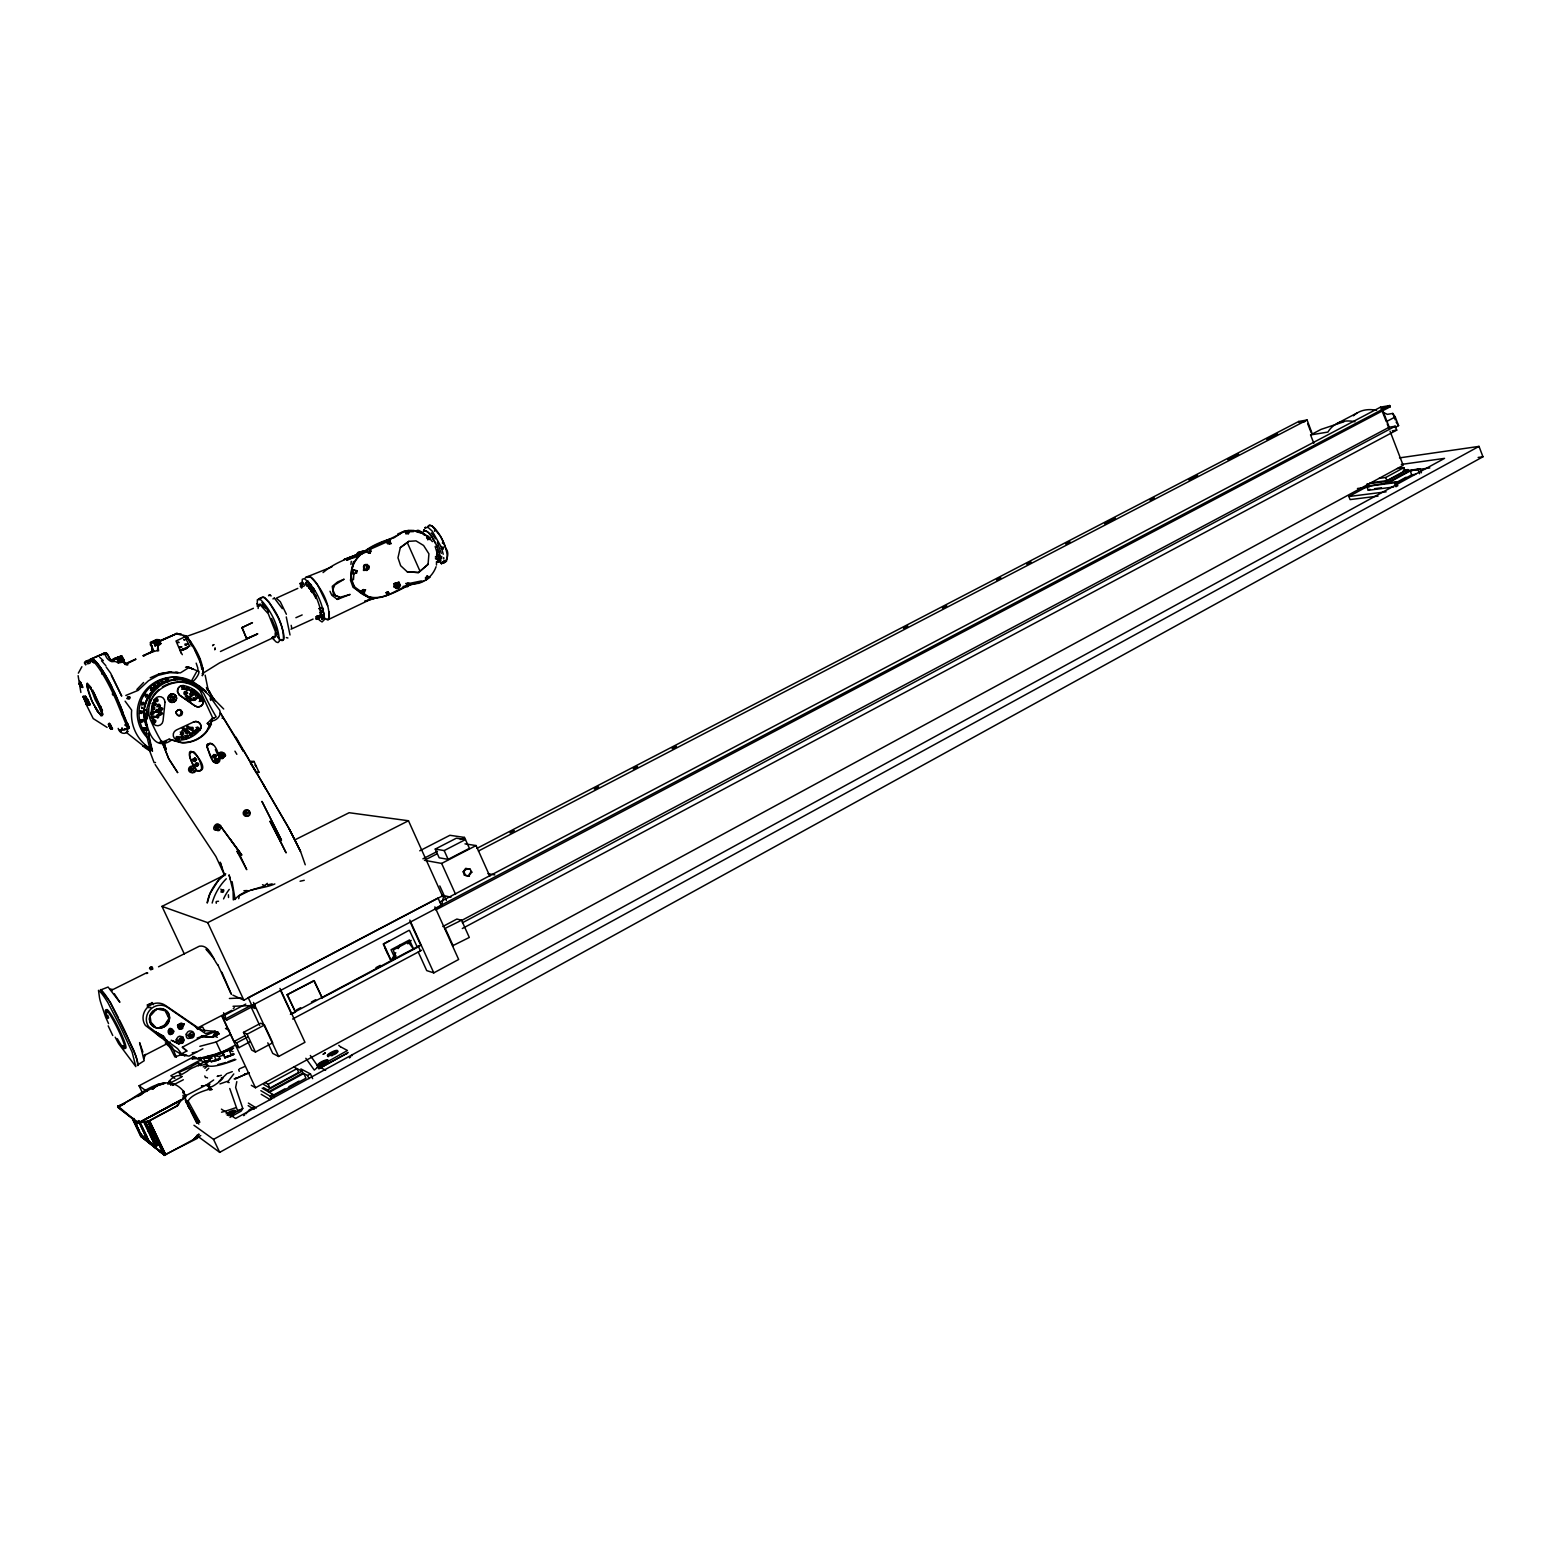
<?xml version="1.0" encoding="UTF-8"?>
<svg xmlns="http://www.w3.org/2000/svg" width="1561" height="1561" viewBox="0 0 1561 1561"><rect width="100%" height="100%" fill="white"/><g stroke="black" fill="none" stroke-linecap="round" stroke-linejoin="round"><path stroke-width="1.5" d="M352.981 573.726L355.849 573.063L355.849 570.994L353.371 569.843L352.981 573.726L356.669 573.063L357.059 570.76L353.371 569.843M161.212 741.163L163.32 741.67L169.017 739.231L181.213 742.724A30.244 29.913 -20 0 0 205.896 732.733L209.896 727.153L212.511 718.782L216.179 716.87A65.835 10.088 66.4 0 1 204.081 694.079C186.988 668.03 141.231 688.264 149.817 718.392A66.069 16.43 70.3 0 0 161.212 741.182L161.895 743.192M307.029 585.98L305.858 582.565L307.927 581.199L309.254 582.897L309.702 584.829L307.029 585.98L305.858 582.565M275.185 635.405L275.204 632.907M112.47 728.967L110.733 727.524M169.427 1017.148C170.129 1024.64 161.232 1030.884 154.5 1027.275A10.264 9.6 -44.6 0 1 150.441 1015.001A10.264 9.6 -44.6 0 1 162.461 1008.738A10.264 9.6 -44.6 0 1 169.31 1019.548C167.925 1031.548 147.788 1030.533 149.641 1017.772M409.548 584.79C406.836 578.507 404.104 591.639 409.548 584.79L409.587 583.385L405.704 583.482M84.333 662.82L85.796 664.752M405.938 533.686L406.016 531.013L408.923 530.584L408.533 533.608L405.938 533.686L406.016 531.013L407.987 533.53L408.923 530.584M93.426 662.664C92.431 659.581 92.879 664.284 94.831 661.981M443.226 554.233L441.587 548.262C445.002 544.984 442.192 551.521 441.978 547.091M148.412 1140.974L147.807 1139.686L147.983 1141.15M89.016 704.733L84.079 696.421L88.723 704.87L87.143 700.752M90.265 704.694L85.309 696.362L89.992 704.85L88.411 700.713M87.318 683.289L91.123 687.62M128.646 727.933L115.065 693.904L100.841 668.284M186.52 1103.003L185.213 1099.822M353.469 579.736L353.898 573.628M427.363 535.735L430.485 539.033L429.099 539.54L427.363 535.735L427.714 539.872M424.085 529.647L424.007 530.877L423.968 529.881M428.065 564.341L428.924 553.843L423.597 545.491L416.006 540.867L408.845 541.335L400.299 547.638L397.977 557.784L400.65 565.706L407.226 571.794L418.504 572.555L428.065 564.341L418.504 572.555L407.226 571.794M441.626 558.721L441.704 556.379M366.62 566.604L366.308 570.233L368.903 568.965L369.137 566.389L367.128 564.497L364.103 564.965L363.479 570.428L366.308 570.233L369.137 566.389M176.12 633.395L181.739 634.546L176.491 633.786L158.461 641.844A26.674 3.688 64.7 0 1 160.939 643.698L157.876 646.176L157.368 650.605L153.876 651.464M165.037 702.118L163.046 720.831A5.444 5.346 -28.8 0 1 153.485 723.894L150.968 714.431L151.924 706.45M146.89 1139.354L140.334 1133.715M147.261 1139.335L146.968 1138.145M100.431 989.518L110.343 1002.377L133.817 1050.455A42.245 4.878 63.8 0 1 137.505 1065.051L137.427 1065.07M350.913 564.477L351.264 561.355M154.812 1145.989L147.651 1140.232M155.398 1146.164L155.124 1145.169M88.333 662.43C86.714 662.04 91.748 660.147 91.397 660.752M149.602 1019.606C148.119 1006.104 171.222 1004.757 169.388 1019.001M155.495 762.509L154.129 762.685L149.622 750.802L149.915 748.109A90.323 89.114 -54.2 0 1 146.422 732.187L147.027 726.08A31.279 30.849 -31.8 0 1 144.295 713.397M444.261 561.18C443.09 565.433 451.48 555.053 445.822 548.34A19.649 5.912 64.9 0 0 440.358 535.989L432.007 525.959L429.529 525.355L428.007 526.896M436.924 549.726L436.495 558.428L438.368 559.892L437.997 555.775L435.324 557.004M184.042 681.572L183.554 679.991M174.559 679.737L175.73 678.333L177.369 679.601M141.349 1135.218L140.744 1133.969M438.7 561.57L439.753 557.453M238.716 898.648L239.379 895.741L248.999 890.863M321.02 613.024L323.381 611.814L324.142 614.644L321.722 615.893L320.103 612.4L322.561 611.19M185.818 681.474L185.31 679.874L183.476 680.089M209.915 1089.89L209.291 1086.105C210.384 1089.285 207.515 1090.3 211.828 1089.5L208.979 1087.217L210.286 1087.978M142.558 728.324L142.89 729.807M169.368 1030.436L170.929 1030.923L169.642 1031.919L171.027 1030.319L172.178 1031.158C167.534 1033.987 173.837 1028.816 170.364 1032.738L169.251 1031.684M168.686 1018.884L164.042 1026.104M445.451 562.019L441.217 563.384L442.973 563.267M234.852 899.624C243.594 888.15 262.58 889.419 274.853 883.936M353.43 561.55L350.503 580.204L353.04 587.307L369.84 598.507M233.038 1006.279L251.906 1005.557L441.47 905.673L443.636 896.209M172.842 679.679L174.539 678.45L175.612 679.737M143.495 695.562L145.485 694.411L145.466 696.928M427.324 576.009L425.665 580.36L429.704 577.375L427.324 576.009L425.665 580.36L425.529 577.355M183.476 1041.05L183.047 1036.953L179.808 1036.172A3.863 2.946 -37.3 0 0 177.622 1037.343L176.061 1040.27L177.232 1043.314M186.247 1034.123C185.135 1045.304 200.881 1031.47 189.759 1030.943A3.844 2.946 -37.6 0 0 187.574 1032.114L186.247 1034.123L190.13 1037.889L192.218 1037.948A3.024 2.829 -47 0 0 194.091 1035.782L194.11 1034.709A2.829 2.654 -47.2 0 0 190.969 1032.68A2.829 2.654 -47.2 0 0 188.725 1035.997M436.475 565.062L436.514 561.531M207.145 902.882C209.174 891.507 216.198 881.555 224.686 873.965M320.786 613.317L319.205 616.439L316.863 615.756L319.712 616.907L321.488 615.385M385.801 541.511L389.469 543.657L389.509 539.813L390.952 543.618L387.694 543.833L385.801 541.511L389.879 542.077L385.801 541.511L390.952 543.618M207.398 902.668L209.896 893.712L218.677 879.916L225.74 873.848M184.9 688.889L186.13 687.562M150.578 712.694L152.958 711.582L152.334 714.294M398.972 582.233L393.684 583.814L398.972 582.233L400.455 585.609L398.855 587.853L396.182 588.087L394.543 585.687L395.596 582.858M225.096 1056.992L225.369 1057.558A44.079 9.034 -26.3 0 0 233.467 1054.495L231.535 1055.334A47.084 9.639 -26.3 0 1 224.843 1057.87L225.096 1056.992A44.079 9.015 -26.3 0 0 227.73 1056.056M152.178 649.298L151.651 651.288M100.958 707.016L100.899 706.45M86.655 661.025L87.67 663.874M190.188 1033.909L189.564 1034.904M236.804 1081.636L235.633 1087.49L242.775 1108.466L241.194 1111.081L230.013 1117.305M441.9 562.76L446.387 560.692L443.968 562.233M398.66 587.346L399.538 584.731L398.27 583.112L394.777 583.775L394.777 585.336L395.089 587.19L398.66 587.346L395.089 587.19M443.617 561.258L441.334 563.658L443.5 562.76M96.958 656.518L102.128 654.41L105.602 654.8C105.309 658.04 112.529 664.401 114.304 660.518L113.251 658.957L121.641 655.874L113.251 658.957M212.511 718.782L206.657 731.094A30.127 29.815 -19.3 0 1 182.481 742.587L169.017 739.231M215.262 759.485C216.881 762.646 215.906 758.158 216.257 759.27M213.291 756.187C216.901 754.217 212.218 758.783 214.325 755.387M183.866 1091.256L182.676 1092.544L185.876 1095.139L176.393 1106.047M193.603 759.153L194.559 760.5L194.442 758.958M442.056 547.618L441.139 548.165M341.254 1047.177L347.459 1050.514L317.156 1067.568L319.361 1065.909L317.859 1065.968M168.003 1084.407C169.037 1078.983 177.252 1073.383 182.032 1076.427M85.094 661.708L103.475 653.708M425.509 527.247L424.67 527.813L428.065 527.423L432.221 531.13L440.631 545.921M151.749 706.45L154.968 698.996A5.424 5.346 -25.1 0 1 164.861 702.138M203.535 672.693L202.325 675.601L203.535 672.693L202.618 667.679L194.579 649.493L187.203 637.181L183.378 635.151M202.618 667.679L201.896 669.396L199.632 658.801L194.579 649.493M196.471 763.778L196.803 765.358M201.408 1035.919L212.784 1037.284L215.242 1031.509L218.989 1033.655L212.784 1037.284L201.818 1036.933L182.266 1047.255L186.832 1051.002L181.544 1053.812L177.642 1048.68L155.144 1031.938L159.534 1033.889M227.184 1115.354L233.096 1112.349L232.277 1113.559M436.065 566.741C433.217 574.741 426.563 581.219 418.289 583.385C400.728 583.638 386.933 602.136 368.884 596.985L354.757 587.151L351.674 581.199C346.152 548.145 383.655 545.57 403.597 531.481C413.099 528.359 422.836 532.281 430.29 538.174L426.602 537.96L428.26 537.004L432.417 541.647M78.343 673.162L81.894 666.723M468.437 876.228L471.793 872.17L470.115 869.145L465.607 868.501L463.188 871.76L464.378 875.116L468.437 876.228L469.92 873.087M91.397 658.762L104.88 652.908A2.576 2.517 -6.2 0 1 107.553 654.215L109.719 658.274A4.722 4.644 -6.6 0 0 112.529 660.557L119.631 656.732M258.853 606.195L257.194 603.541L258.853 606.195L259.926 603.97L265.897 608.263L264.96 605.688L265.897 608.263M389.723 594.058L387.674 591.853L385.821 592.907L388.201 591.697L386.133 595.502L389.723 594.058L387.674 591.853M444.007 561.277L443.89 561.16A19.864 5.971 64.9 0 0 442.875 541.121A19.864 5.971 64.9 0 0 427.792 526.759M184.452 1096.915L182.871 1095.432M192.725 759.387L194.832 758.002L196.179 759.7L194.501 761.456L192.764 760.266M181.642 1027.392L180.9 1025.109L180.217 1027.411C179.125 1029.343 179.769 1020.094 180.217 1027.411M114.168 661.591L113.992 658.937M368.396 566.916L366.991 566.819L366.874 569.902L363.967 568.653L365.235 564.555L368.396 566.916L366.874 569.902L364.064 569.667L363.459 566.623L365.235 564.555L366.757 565.394M370.328 552.906L370.523 549.14L366.054 550.799L368.572 553.238L370.328 552.906L366.054 550.799M180.959 1027.275L181.232 1025.44L180.061 1026.826M145.153 1139.101L140.783 1136.447L141.446 1135.588M152.802 1138.789L154.285 1143.023L146.363 1124.31L150.656 1130.574M177.213 642.391L179.125 642.527L178.091 642.156M180.705 1039.977C180.705 1043.782 184.432 1038.416 179.652 1038.475M155.339 1146.34L156.022 1147.706L152.705 1139.608M191.73 680.537L197.135 670.781C202.618 669.708 194.637 681.845 191.418 682.079M186.774 1103.529L188.159 1101.071L199.73 1122.066M168.334 681.552C169.876 676.83 162.812 681.455 167.768 681.923M194.227 758.919L194.305 760.461M214.111 755.368L214.189 756.89M214.501 759.466L216.511 758.314L217.838 760.012L216.179 761.748L214.54 760.773M103.358 653.279L104.587 652.947A2.576 2.517 -6.2 0 1 107.26 654.254L109.407 658.313A4.722 4.624 -6.6 0 0 112.216 660.576L118.421 657.22M87.709 660.615L87.553 660.596A23.025 3.766 64.4 0 0 87.279 660.83C87.065 666.04 92.84 662.644 90.089 659.503A39.123 6.439 64.3 0 1 118.597 706.177L126.09 724.421A6.381 1.054 64.2 0 1 127.202 729.163C128.295 735.172 119.553 734.548 118.207 728.402M389.665 940.561L383.226 943.976L390.913 960.835L395.753 952.698M398.153 948.639L400.572 944.561M153.758 685.747C155.768 683.445 156.783 687.913 153.837 687.562M193.974 759.114L194.559 760.5M215.652 759.426L216.316 760.597L216.003 759.212M195.652 764.597L196.686 763.817M253.428 608.302L204.589 630.02L186.93 636.322L184.725 635.834L187.066 636.79C194.91 647.21 202.813 659.679 203.008 673.064L202.189 673.708L219.516 662.937L275.536 636.615L276.668 634.722L268.277 613.746L260.843 605.551M125.719 663.581L135.748 659.23L125.661 664.264M394.543 585.687L393.879 586.721L396.474 588.536L399.187 586.663M267.36 883.331L264.589 885.594L262.521 884.716M179.105 1072.231L179.008 1072.387A71.279 14.615 -26.3 0 0 182.052 1074.339L187.457 1071.08A6.127 1.249 -26.6 0 1 194.754 1066.963L200.608 1063.939A49.64 10.166 -26.2 0 1 198.481 1062.612L192.549 1065.831A6.088 1.249 -26.6 0 1 188.12 1068.387L179.105 1072.231L180.354 1074.983M151.163 1015.06L155.027 1010.689M397.099 587.404L398.445 585.453M164.412 1082.885L158.324 1084.797L117.602 1106.886L138.09 1122.944L148.451 1121.461L177.193 1105.949C179.222 1105.051 178.891 1102.027 180.354 1100.603C191.691 1094.866 182.344 1095.861 183.944 1091.763C164.939 1068.212 138.246 1097.988 117.855 1106.32L124.665 1103.471M367.128 564.497L368.045 567.677M150.519 750.743L149.836 750.782A42.635 42.01 -30.7 0 1 142.851 746.002L144.997 745.397L150.071 749.085M142.851 746.002L144.997 745.397M354.035 557.726L357.801 552.614L363.537 551.053L357.801 552.614M82.733 687.601L79.689 681.24L80.996 682.703M357.313 557.082L361.176 551.892M128.236 731.387L126.363 732.441L143.085 745.67M141.505 1126.086L147.534 1138.164M148.646 1141.637L147.671 1140.603M318.854 616.771L315.849 619.034L319.049 618.683L318.854 616.771L315.693 616.751L316.805 619.366L319.049 618.683M325.664 618.897L328.005 619.737L329.293 618.097L329.254 611.736M206.754 745.124L207.769 743.895M245.936 1113.832L249.389 1109.734L254.326 1107.412M255.419 765.183L256.043 766.646L255.126 764.988M323.068 572.575C335.166 561.999 351.791 556.984 366.64 550.935M192.335 731.192C195.476 727.914 195.827 735.602 192.374 732.714M441.041 562.565L442.758 562.682L440.67 562.701M188.159 698.879C191.769 695.543 191.183 703.894 188.061 700.069M195.691 695.777C199.242 692.479 198.735 700.713 195.613 696.986M158.441 712.714C162.09 709.338 161.505 717.728 158.324 713.904M196.666 732.031L199.203 729.182M145.836 1123.51C144.568 1120.72 158.129 1142.418 155.573 1146.613M141.017 1135.471L140.919 1134.184M426.094 527.442L425.002 527.852M152.08 1012.913L153.31 1011.567M139.534 720.089L141.856 719.855L141.349 722.002M241.916 627.678L252.414 622.644L241.916 627.678L246.658 638.703L257.545 633.922L246.658 638.703L242.111 627.483M364.669 590.643L362.581 589.746L364.025 593.297L362.484 591.56L365.489 589.746L361.04 591.229L364.025 593.297L365.489 589.746M441.022 560.282L440.026 561.004M463.188 871.76L467.129 868.599M155.671 1142.554L150.344 1131.159M144.685 655.64L143.183 655.757L152.9 651.132L150.461 642.351L156.939 639.444L160.002 640.673L177.31 633.317M143.573 682.528L136.861 689.494M210.15 726.197L207.281 723.426L212.667 717.845L213.935 718.119M181.017 1028.036L184.237 1024.679M178.695 1027.138L181.466 1024.289M184.803 735.465L187.496 736.051L185.154 737.553M192.725 692.518C196.354 689.006 197.935 697.026 193.798 693.962C194.676 688.83 196.491 697.513 192.588 694.001M152.315 720.616C155.651 717.748 155.593 725.182 152.295 722.333M390.913 960.835L395.987 955.742M407.792 943.839L411.167 940.444M141.641 1135.706L147.066 1139.92L146.578 1138.359M233.623 1048.133A51.63 10.439 -26.2 0 1 199.847 1058.495L192.198 1058.865L193.662 1057.421M156.783 1146.145L157.115 1145.813M192.198 1058.865L193.564 1058.163L192.764 1056.465M443.324 562.428L446.348 560.789M219.184 1081.149L226.852 1073.695M160.549 681.396L162.285 681.318L161.895 682.996M152.549 1139.276L146.188 1122.925M305.488 583.521L307.927 581.199M204.901 1057.519A47.103 9.542 -26.2 0 0 208.94 1056.914L211.223 1061.753L213.389 1060.485M244.706 1073.988L245.857 1073.695M399.538 584.731L396.943 587.17L394.777 585.336L396.162 583.404L399.538 584.731L396.553 585.863L396.943 587.17L396.162 583.404L396.553 585.863M368.572 553.238L371.264 551.092M153.154 1140.408L153.076 1139.374M198.793 1134.067L193.037 1139.979L198.988 1134.437M200.764 1135.588L164.198 1155.452L147.69 1121.344L164.354 1155.023L197.584 1138.242M442.075 562.877L441.334 563.658L443.09 562.233M206.032 691.269L199.164 686.157L208.998 695.113A65.757 8.625 57.8 0 0 219.555 709.962C222.111 714.509 217.194 720.304 212.511 720.87M400.299 547.638L408.845 541.335M158.89 640.264L152.471 642.742L158.89 640.264L160.627 643.327L159.339 643.971M213.428 1035.645L217.623 1031.899L218.95 1034.026L213.428 1035.645L217.35 1037.324M154.871 1087.295L158.324 1084.797L152.334 1089.227L158.149 1084.407L154.812 1086.983M187.496 647.971L183.203 649.942M233.467 1054.495L234.13 1053.929A42.888 8.8 -26.3 0 1 225.467 1057.207M155.729 1146.145L156.022 1147.706L154.637 1143.062L155.963 1146.418M152.334 1089.227L158.149 1084.407M182.696 1042.241L178.949 1043.919L171.203 1040.211M183.788 1096.837L183.671 1098.085L183.183 1097.129M324.629 618.019L321.937 619.093L324.044 615.678M203.691 1061.89L198.286 1066.007M88.489 663.484L87.67 660.849M117.719 1105.929L137.622 1122.515L139.553 1122.047M122.285 656.83L115.807 659.327L122.285 656.83L124.041 659.893L122.734 660.557M183.339 1079.763L172.373 1085.402M181.817 1076.875L171.749 1082.241L169.271 1081.207L170.695 1084.7L169.817 1080.524L170.832 1085.051M177.447 1105.617L148.49 1121.032L137.505 1122.671M216.374 901.497L218.501 901.243M109.27 723.211L109.855 725.865M165.661 1024.582L159.905 1027.372M92.762 690.099L102.967 714.275L100.977 715.64C94.206 706.723 88.743 695.991 86.694 684.967L87.611 684.264M348.24 1052.485L346.074 1054.124M307.029 584.555L309.254 582.897M180.217 1040.231L181.408 1039.353L182.696 1040.465L182.13 1041.616L180.51 1040.933M148.315 1121.637L149.758 1121.188L165.251 1154.34L148.958 1121.325L164.198 1154.847L165.544 1154.36L149.115 1121.305L164.686 1154.477L163.456 1154.281M393.411 538.135L403.343 531.716M144.451 730.041L144.958 727.894L142.851 727.836M189.681 646.078L187.379 647.21A4.02 4 -4.4 0 1 182.891 649.259L180.1 650.449L176.003 641.025L184.9 636.868L189.661 646.078L180.1 650.449M205.818 1085.422L213.662 1079.978M153.661 1138.008L150.773 1131.237L154.032 1137.735M148.958 1131.803L148.217 1129.735L148.529 1131.959M127.28 697.045L129.543 697.865L127.241 698.743M361.04 591.229L363.557 589.512M156.471 682.898L158.871 683.777L156.998 685.142M309.702 588.809L309.215 586.702L311.459 585.199L310.385 584.029L307.771 585.024L309.702 588.809L312.259 587.677M272.96 598.917L274.229 598.078M151.846 645.844C145.836 644.556 159.085 636.888 160.139 640.712M119.182 1105.988L117.953 1107.139M444.358 562.428L442.739 563.345M308.61 587.716L310.854 586.253M153.095 1011.274L156.198 1009.304M140.744 1125.461L146.402 1137.774M216.433 1060.524L220.16 1058.885L219.067 1056.524L214.15 1055.665L216.433 1060.524A47.084 9.639 -26.3 0 1 211.223 1061.753M184.315 1093.598L183.183 1091.959M164.725 679.679L166.968 680.479L164.9 681.942M173.369 1085.032L172.12 1084.173M81.309 687.445L79.026 683.289M153.758 685.162L156.139 685.728L153.856 687.152M317 1067.802L314.307 1070.085L305.839 1058.299M445.568 562.116L442.387 563.189M185.018 643.991L186.598 644.556L184.92 645.044M304.395 585.824L301.819 586.936L300.668 585.57L302.932 584.224M154.09 1137.598L154.246 1139.023L150.773 1131.237L154.637 1138.71L153.973 1137.54M148.822 1141.13L152.412 1143.823M114.519 661.318L115.612 661.63A26.888 6.068 64.2 0 1 118.129 663.035L122.753 662.079L126.656 664.479L125.368 664.44M231.633 1113.988L228.628 1115.393M212.784 1037.284L218.989 1033.655L215.242 1031.509L201.389 1030.026L165.388 1005.421A14.322 13.425 -44.4 0 0 145.407 1025.421L161.017 1037.48L164.822 1037.402M126.129 726.255L127.553 725.416M319.068 608.536L322.522 607.795L323.4 609.707L321.059 611.385L319.068 608.536L322.522 607.795M359.81 554.916L363.654 552.75M164.822 1154.496L148.958 1121.325M196.549 1135.374L219.691 1152.35L1482.95 456.788L1479.008 446.387L1399.495 457.88M271.419 1097.051L305.976 1078.202L303.771 1073.48L269.194 1092.31L272.824 1094.437L274.307 1097.617M1395.885 483.481L1411.729 474.837L1415.69 474.29M193.954 1125.266L213.545 1139.374L1479.008 446.387M1403.241 470.251L1407.963 469.607L1408.549 471.168L1386.753 483.032L1366.753 486.408L1368.256 490.271L1370.07 489.295M263.692 1084.485L269.936 1088.095L298.697 1072.446L296.941 1068.68L268.16 1084.31L265.097 1082.553M1369.992 482.876L1386.87 480.632L1405.037 470.759L1403.827 467.637L1397.154 468.573M263.516 1087.607L267.536 1089.968L302.093 1071.178L302.971 1073.051L268.433 1091.861L262.17 1088.193M1366.948 484.008L1386.148 481.471L1407.963 469.607M1421.447 472.768L1419.944 468.866L1410.246 470.934L1388.431 482.817L1396.275 481.783L1397.778 485.705L1395.944 486.72L1394.441 482.778L1366.753 486.408M228.843 1115.686L242.775 1108.466M260.843 1090.671L269.897 1096.017L272.824 1094.437M303.771 1073.48L307.556 1075.49L310.444 1073.909L312.649 1078.651M1394.441 482.778L1396.275 481.783M274.716 1094.398L284.863 1088.856M288.922 1086.632L299.068 1081.09M1396.178 482.622L1406.09 477.217M409.509 930.473L417.411 947.351L396.221 958.571L393.274 950.005L408.28 942.024L413.724 949.342L409.489 939.956L391.05 949.732L395.323 959.098L322.151 997.85L313.839 980.62L287.087 994.767L295.439 1012.055L291.536 1014.143L280.512 990.396M155.827 1140.798L158.402 1145.267L156.217 1140.584M152.158 1143.374L155.007 1146.379L154.734 1145.384M251.321 1085.324L255.477 1087.763L1403.163 465.315L1390.051 431.207M1378.031 496.105L1350.089 499.598L1348.88 496.515L1367.377 486.466M1379.007 478.407L1385.661 477.51L1403.827 467.637M163.437 682.977C166.403 680.479 159.807 680.635 162.89 682.977M180.549 1099.998L138.109 1123.022L118.07 1107.471L125.036 1103.315M180.705 1100.329L138.714 1122.886L180.705 1100.329L138.714 1122.886L139.788 1122.398M186.891 1101.734L188.159 1101.071M267.79 1042.826L272.726 1053.402L278.639 1056.485L304.961 1042.299L279.985 988.425M418.25 951.995L426.719 970.61L433.802 972.874L458.661 959.469L434.875 906.882M255.438 1052.055L272.726 1042.787L264.453 1025.011L260.726 1023.216L243.477 1032.367L251.75 1050.104L255.438 1052.055L247.106 1034.221L243.477 1032.367M452.495 945.849L469.315 937.459L461.549 920.21L456.866 919.058L442.836 926.512M150.734 966.747L149.524 968.425L150.89 969.576L152.334 968.152L151.632 966.883M193.798 1056.407L197.798 1058.807L221.174 1052.66L235.477 1045.05L222.072 1016.562L245.799 1004.074M235.477 1045.05L238.892 1047.685L249.643 1041.948M292.609 1019.04L421.49 950.298M462.31 928.522L1396.724 430.134L1395.222 426.231L1389.231 427.207L462.056 920.249M199.847 1046.338L216.179 1041.987L230.482 1034.397M142.695 1093.363L139.085 1085.773L192.92 1057.207M247.106 1034.221L264.453 1025.011M444.67 928.58L461.549 920.21M254.775 1005.323L226.755 1020.094L223.164 1018.279L234.033 1041.499L244.784 1035.782M200.94 1059.743L170.832 1075.763L174.871 1078.417M296.395 1010.006L300.688 1007.723M311.439 1001.986L315.751 999.703M375.947 967.664L380.26 965.381M234.033 1041.499L236.667 1042.904L247.418 1037.187M290.405 1014.299L419.363 945.654M462.368 922.785L1395.222 426.231M417.158 947.273L420.807 945.322L410.231 922.044M137.739 1096.544L141.914 1094.32M1395.046 427.519L1398.578 425.626L1395.241 416.943L1392.783 413.431L1387.319 414.367A56.489 35.591 59.8 0 0 1383.026 412.397M287.087 994.767L314.268 980.796L322.151 997.85M170.032 1047.353L174.91 1056.953L181.603 1054.553L170.715 1048.055L165.31 1042.943M202.891 1048.738L189.057 1056.095L181.271 1054.885M197.896 1028.289L202.774 1027.099L204.803 1031.411M222.072 1016.562L226.052 1018.572L251.906 1004.933M435.09 908.443L1389.758 405.528L1390.246 406.777L435.753 909.926M259.692 1025.421L250.931 1006.65L254.989 1004.503M1395.241 416.943L1386.324 421.646L1380.568 407.128L439.968 901.926M235.009 1078.885L236.238 1078.241M1337.172 423.421L1358.636 412.163A56.489 35.591 59.8 0 1 1376.568 410.387M232.882 995.137L243.867 1000.191L442.426 895.916L408.475 820.754L349.137 812.715L294.736 839.955M1313.816 443.265L1310.577 434.934L1320.938 429.431L1344.041 421.724M478.427 851.038L1307.084 419.987L1312.294 433.958M435.246 849.086L444.183 850.569L465.471 839.564L456.358 838.198L435.246 849.086L439.168 857.789L448.144 859.37L469.412 848.325L464.456 837.418L449.9 835.291L419.753 850.804M437.158 853.75L424.475 860.306L441.646 863.428L476.085 845.555L489.822 876.209M476.925 848.384L1298.732 421.45L1307.084 419.987M509.979 832.891L514.31 830.647M594.312 789.066L598.624 786.822M633.22 768.832L637.551 766.588M672.147 748.597L676.479 746.353M903.507 628.322L907.839 626.078M942.434 608.107L946.746 605.844M996.484 579.99L1000.816 577.746M1026.748 564.262L1031.08 562.019M1065.675 544.028L1070.007 541.784M1104.603 523.794L1115.413 518.174M1150.008 500.183L1154.32 497.939M1188.916 479.968L1197.58 475.461M1227.844 459.734L1238.653 454.114M1266.771 439.5L1277.581 433.88M127.065 698.469L129.426 697.377M422.914 858.843L437.451 851.35M460.3 839.545L464.456 837.418M170.266 1042.065L144.841 1055.177L145.622 1054.377L143.651 1058.885L143.71 1055.47M197.818 1027.86L231.711 1010.357M137.505 1065.051L144.217 1060.699L139.592 1042.611L142.91 1052.055M208.628 1061.519L209.759 1060.934L208.647 1058.573L203.184 1057.617L205.467 1062.456L208.628 1061.519A44.079 9.034 -26.3 0 1 205.037 1061.226L205.935 1060.621A42.888 8.8 -26.3 0 0 209.759 1060.934M122.792 713.592L121.699 714.528M157.7 1085.597L164.354 1083.51M222.911 875.877L161.993 906.375L207.711 922.649L408.475 820.754M147.163 1004.933C161.154 1000.425 142.871 1004.425 148.549 1007.645M186.696 1101.364L187.925 1100.72M158.539 966.805L199.301 946.22C209.467 944.268 212.959 959.469 218.033 965.342M113.621 694.996C111.553 692.83 115.69 697.494 114.597 693.299M337.332 599.404L340.493 597.824L333.391 594.526L332.259 586.312L337.625 581.941L344.122 579.19L334.815 584.887L332.766 589.726L335.381 595.541L340.2 597.239L350.132 594.429L337.332 599.404L331.81 595.248L329.995 591.268M146.832 972.679L113.153 989.44L109.719 989.108L112.041 990.806L111.28 990.064M154.715 1010.494L156.276 1009.713M328.005 619.737L368.513 600.38M313.078 619.073L290.99 629.2M258.95 772.188L256.648 773.3L250.462 763.153L254.033 761.436L258.95 772.188L256.004 771.993M248.862 1072.817L235.75 1078.631L248.258 1072.934M275.536 636.615L273.175 636.595M84.079 696.421L87.065 700.05M85.309 696.362L88.333 700.011M86.323 703.094L86.714 704.909L82.928 696.46L88.216 704.772L86.616 703.211M186.657 1055.08L182.696 1054.28M88.118 661.903L91.24 660.42M220.452 651.503L257.545 633.922M146.656 973.557L147.749 973.049M109.68 727.27C115.085 727.211 105.699 727.563 110.577 724.928M109.172 726.158L110.636 725.475L112.119 729.202L110.987 728.128M251.106 761.319L254.033 761.436M149.778 1007.801L150.812 1007.313M409.841 584.673C391.596 594.097 370.464 607.17 354.308 586.741C342.132 560.184 370.425 544.243 391.772 538.604M153.388 1140.681L156.92 1144.74M80.06 685.533L81.933 685.396L79.533 684.44L80.918 683.211M150.773 642.722L157.388 640.127M160.666 640.849L176.159 633.844L179.886 634.625M117.153 659.152L118.363 662.469L124.041 659.893M153.817 642.566L155.007 645.864L160.627 643.327M79.533 684.44C82.733 684.108 82.031 688.791 80.606 683.308M124.997 664.459L135.748 659.23M143.183 655.757L153.154 651.191L150.422 642.8L155.144 640.888M150.637 643.171L153.895 651.347L143.514 655.718M204.862 1068.309L208.14 1065.422L203.242 1066.885M321.878 615.054L324.376 613.922M119.846 730.372C121.29 732.733 118.226 729.846 121.29 729.553M196.569 1052.094L192.179 1052.836M156.881 645.083L155.007 645.864M297.8 588.38L276.317 598.175L280.297 601.746L286.385 614.254M244.667 1074.67L248.921 1072.778M120.236 661.688L118.363 662.469M370.523 549.14L386.933 541.882M381.762 542.994L390.601 539.111M87.514 704.889L84.353 696.284M89.289 704.87L85.601 696.226M295.888 617.707L302.171 614.936M150.227 677.786L159.124 673.903L171.534 672.01M234.17 1078.905L235.691 1078.261M146.246 730.626L148.002 729.865M239.321 1068.895L244.414 1066.69M307.029 577.57A23.747 5.971 64.7 0 1 307.868 576.516L331.908 566.877M300.122 583.424L302.795 582.273L303.966 583.931L301.546 584.965L300.122 583.424L300.668 585.57M361.762 553.901L367.381 551.482M171.242 740.324C153.973 751.934 147.124 730.021 145.563 717.182L146.734 718.86M397.762 533.96L402.621 531.93L413.606 531.599M218.657 829.691C208.276 833.145 217.077 817.788 220.394 826.842M201.818 1036.933L215.242 1031.509L218.442 1032.484M441.002 546.389A15.2 4.546 64.9 0 1 441.646 548.243L442.895 548.809L443.461 547.287M239.145 1110.066L237.487 1110.573M385.782 542.096L390.387 540.301M268.531 595.717L270.463 594.975M366.113 551.111L344.142 559.482L366.191 551.092M419.343 582.448L423.851 580.751M190.618 692.343L191.808 690.411L189.564 689.591M186.227 698.606L187.261 696.323L185.154 695.874M197.135 1038.085L203.925 1035.606M89.64 659.542L90.597 661.435M182.071 728.167L184.393 729.533L181.857 730.548M192.901 697.943L196.452 699.113L194.091 700.401L194.149 697.923L195.047 699.933L192.862 700.44M180.237 732.011L182.539 733.416L180.178 734.529M195.984 727.485C199.515 726.041 198.071 732.285 195.535 729.592M227.594 1073.363L232.296 1071.666M156.92 704.343L159.261 705.748L156.724 706.743M312.941 588.107L310.6 588.926L310.951 590.975L312.376 592.673L314.815 590.819L310.6 588.926L313.8 588.477L311.849 590.526L312.376 592.673L314.015 590.838L310.951 590.975M211.437 1032.016L215.516 1031.958M162.481 1026.923L159.124 1027.684M158.09 1085.266L164.646 1083.217M185.544 667.249L186.988 667.054M403.031 586.507L417.099 583.287M264.843 886.004L250.775 890.219M219.067 1056.524L224.355 1054.846L222.56 1052.992A47.103 9.542 -26.2 0 1 214.15 1055.665M150.422 690.352L151.788 688.694L150.363 687.562M117.895 1106.3L119.104 1105.949M442.407 549.004L443.402 548.731M442.173 562.819L437.821 561.219M200.51 1065.597L206.774 1063.861M221.33 1078.007C227.769 1075.022 213.681 1087.412 209.779 1087.178M261.565 597.726L263.731 597.161L269.233 602.351L277.936 617.219M208.14 1084.388L209.779 1083.958M208.081 1085.207L209.701 1084.778M221.389 1075.295L217.174 1076.407L218.306 1076.095M141.349 704.987L142.695 703.718L141.251 702.216M124.724 729.163L128.646 728.167L124.217 729.182M132.861 1118.847L141.075 1136.076L162.481 1153.54L141.505 1135.998M233.779 1073.948L228.316 1081.012L219.964 1083.9M210.813 1031.704L215.242 1031.509L205.35 1033.48L167.612 1007.411A13.678 12.8 -44.6 0 0 148.705 1026.728L167.144 1040.66L155.144 1031.938L163.807 1036.309M191.301 682.45A33.015 32.566 -32.2 0 0 157.544 685.942A32.937 32.488 -32.1 0 0 152.432 690.703A33.074 32.605 -32.2 0 0 144.314 709.631L145.817 724.694M445.431 561.336L446.583 561.18M409.587 583.385L421.255 580.965M137.719 1065.578L137.817 1065.558A42.888 4.956 63.8 0 0 135.983 1056.29L125.465 1032.289A37.718 4.351 63.8 0 0 119.514 1020.113M201.428 1085.949L202.852 1085.675M202.11 1086.163L203.535 1085.89M394.777 583.775L398.27 583.112M326.6 619.522L328.922 619.073C330.21 603.561 321.195 587.19 310.112 576.633L307.146 577.16M355.849 570.994L357.059 570.76M159.124 673.903L168.647 672.147L178.169 672.557L175.749 672.206M125.817 695.465L138.148 690.372L148.471 680.752L158.227 675.347L169.017 672.674L180.491 672.85L189.115 667.445L197.135 670.781M321.878 617.454L320.532 615.385L320.571 616.946L323.303 616.458M320.181 611.171L323.186 610.644L321.059 611.385L319.985 608.77M1380.568 407.128L1389.758 405.528M1301.074 422.309L1304.859 421.646M1381.934 408.221L1390.246 406.777M1310.577 434.934L1327.904 432.065A56.762 35.24 59.9 0 1 1354.987 421.763M1392.275 430.836L1396.724 430.134M210.93 1032.172L215.242 1031.509M216.159 828.15L217.623 826.901L216.316 826.003M1401.349 464.437L1444.549 458.368L235.574 1118.457L221.408 1109.13M1478.13 457.451L1482.95 456.788M1405.993 470.778L1419.944 468.866M1410.949 470.505L1429.837 467.929M220.764 756.383L221.916 755.524L220.803 754.158M191.203 768.285L192.569 769.027L191.379 770.432M1357.446 488.495L1369.173 486.973L1368.568 485.432M170.149 1084.329L172.686 1083.744M1374.617 488.691L1381.446 487.812M1368.256 490.271L1393.641 487.012M1348.88 496.515L1386.129 491.813M210.989 1058.338L208.647 1058.573M307.868 576.516L310.834 577.141A23.747 5.971 64.7 0 1 317.39 584.497L327.654 605.766M157.368 650.605L158.598 650.839L157.876 646.176M126.363 664.674L127.904 664.771L122.753 662.079M86.694 684.967L87.845 684.694M220.881 891.975L222.677 890.59L220.803 889.126M180.393 634.683L181.408 634.586M403.597 531.481L414.231 530.584M96.392 709.182L97.289 710.001M124.646 724.987L126.051 725.319M159.32 742.334L166.364 741.787M245.604 813.964L246.931 813.105L245.857 811.779M227.808 1082.358L229.194 1082.553M138.929 1121.188L149.115 1141.384M210.755 1088.817L207.925 1088.973L211.828 1089.5L210.755 1088.817C203.847 1090.671 192.218 1094.378 188.413 1100.446M243.906 890.746L247.165 890.55M124.821 663.113L121.641 655.874M229.389 998.474L241.174 997.967M100.977 715.64L102.441 715.582L101.992 709.865L94.05 693.123M88.216 704.772L83.416 696.44M152.49 651.366L153.895 651.347M222.033 718.138L222.989 718.021M186.559 726.099L188.296 727.699L186.481 729.046M189.779 732.948L191.496 734.782L189.701 735.894M177.017 739.387C181.564 739.075 175.847 733.768 175.905 738.412L176.354 739.075M199.262 698.587L200.998 700.167L199.184 701.513M181.896 686.43L183.632 688.03L181.798 689.357M189.72 693.728L191.476 695.308L189.642 696.655M152.178 709.904L154.032 708.557L152.471 706.918M139.534 713.514L141.31 712.05L139.846 710.762M158.481 1009.284L165.173 1010.747L168.627 1017.831M434.621 531.306L434.621 529.999M237.506 1110.632L229.76 1088.505M120.841 655.854L125.173 663.171M305.019 584.731L306.854 584.848C315.088 590.429 317.82 600.985 320.707 610.019M182.149 649.571L183.652 649.708M114.012 661.357L109.992 660.01M465.607 868.501L470.115 869.145M145.583 724.733L147.027 726.08M145.446 724.343L146.695 725.006M91.279 659.152L92.801 659.347M464.983 843.857L476.085 845.555M153.739 684.772L155.183 686.079L153.68 686.333M464.378 875.116L469.432 876.053M207.281 723.426L211.457 724.714M487.93 873.653L494.817 874.921M262.053 597.141L264.765 597.668C275.224 608.731 283.965 624.439 283.419 639.854L279.79 639.503M442.504 543.326L442.602 542.077M208.14 950.005L206.013 949.264L214.267 959.039M442.231 895.273L450.973 897.204M398.133 584.38L395.167 583.697L393.879 586.721L396.806 587.424M286.346 637.571L287.907 638M409.041 930.336L383.694 944.112L391.382 960.991M416.572 531.794L423.382 533.686M310.132 587.131L308.024 586.507L310.639 589.375M231.535 1055.334L229.252 1050.455L233.038 1051.568M180.237 1054.143L181.603 1054.553M363.869 569.511L366.815 570.526M208.94 1056.914L212.276 1058.124M435.421 558.76L437.412 559.521M105.094 653.474L106.402 654.274M80.274 682.742L80.47 684.323M426.836 576.165L429.704 577.375M182.481 635.366L187.203 637.181L191.905 645.864M155.202 712.167L157.407 711.66L156.412 709.455M155.359 644.069L157.056 643.152L154.656 641.122M269.038 594.936L271.185 595.931M250.931 1006.65L254.931 1008.504L253.331 1005.069M151.749 714.294L150.637 713.357M192.705 683.113L193.759 684.225M406.172 532.477L408.533 533.608M333.391 594.526L335.381 595.541M172.451 1040.66L178.949 1043.919M316.922 1065.753L325.625 1070.163M186.735 687.562L187.691 689.747L184.959 689.552M161.017 1037.48L155.144 1031.938L163.183 1036.075M225.486 1028.445L229.545 1030.553M300.883 1068.914L310.444 1073.909M293.761 1067.002L302.093 1071.178M470.661 871.526L471.793 872.17M170.715 1031.509L171.71 1032.094L170.188 1031.899M261.214 1094.3L270.326 1099.705M248.375 1103.081L256.297 1108.017M107.104 727.406L93.211 718.587L86.265 704.557M248.14 1105.617L254.111 1109.344M190.774 641.961L184.881 635.444M319.185 620.029L322.054 621.961L324.649 619.327C322.912 604.341 316.415 588.029 304.297 578.643L302.307 579.268L301.878 585.785M183.417 1096.954L206.481 1084.817L207.554 1086.358M84.762 662.391L85.679 664.635M181.544 1053.812L184.686 1055.977M154.968 1026.553L150.988 1022.338L150.324 1017.792M205.584 1077.636L204.764 1075.978M139.085 1085.773L146.929 1091.432M387.987 542.565L389.469 543.657M112.255 694.001L113.075 695.074M176.295 1039.353L180.159 1043.138A3.044 2.849 -46.7 0 0 182.93 1042.846L184.159 1039.958A2.849 2.654 -46.5 0 0 180.998 1037.928A2.849 2.654 -46.5 0 0 178.754 1041.246M149.446 1120.72L165.72 1154.75M167.339 1043.743L170.832 1046.494M141.349 1136.701L162.676 1153.638L141.29 1136.252M148.822 1142.242L162.929 1153.559M258.287 607.385L258.131 608.497M148.705 1141.989L162.91 1153.54M132.997 1119.003L141.056 1135.998L162.383 1153.462L140.783 1136.447L132.47 1119.042M271.712 637.551L276.219 642.02L277.995 642.566L279.399 641.161C278.639 625.902 271.165 610.566 260.609 599.658L257.331 599.775L257.292 606.468M87.201 684.577L87.104 683.445M155.144 1031.938L172.217 1047.119L176.393 1057.304M338.776 1045.363L340.669 1047.021M182.442 1047.099L186.832 1051.002M248.784 810.842L248.101 810.237A3.259 3.063 -52.4 0 0 243.438 814.413L244.492 815.662A3.259 3.063 -52.4 0 0 247.965 815.544M193.31 689.942L198.735 694.84M99.689 657.337L103.338 660.674M79.631 681.552L81.972 685.533M111.416 728.558L109.348 723.68L109.972 726.002M213.291 698.528L223.711 709.006M196.003 770.334C218.267 774.919 176.705 728.421 193.564 766.549A3.298 3.181 -42.2 0 0 189.291 767.466A3.298 3.181 -42.2 0 0 189.603 771.778A3.298 3.181 -42.2 0 0 193.935 771.778M139.963 721.884L139.378 720.636M205.584 691.699L199.437 686.02L186.286 680.167A33.171 32.722 -32.9 0 0 150.324 696.752L146.5 710.079L147.358 718.762M213.311 744.909L209.935 743.329L206.735 746.763L213.272 761.748L216.277 763.29A3.473 3.356 -51.6 0 0 218.481 762.334C221.272 756.929 213.447 736.909 206.989 745.514C208.491 750.178 211.828 768.032 219.457 761.495A3.942 3.863 -47.7 0 0 219.106 757.495L219.574 758.1A3.259 3.142 -54.8 0 0 223.047 757.905M195.632 770.236C207.691 775.505 198.325 755.056 193.662 751.758C184.1 752.675 193.798 764.031 195.281 768.793M274.385 598.136L282.346 608.673M141.466 1135.452L140.724 1134.359M165.934 1011.196L167.066 1012.445M109.66 723.66L110.753 725.377M152.822 1025.44L150.832 1022.748M101.504 660.771L105.855 665.669M215.535 701.377L207.964 689.903M81.328 686.177L82.362 686.606M300.297 586.448L301.722 588.107M307.771 585.024L309.215 586.702M431.304 532.886L435.46 538.779M211.476 695.991L210.93 694.606M79.455 683.874L80.489 686.06M111.163 726.587L112.197 728.187M109.094 725.611L110.129 727.836M94.889 707.016L98.363 712.616M195.008 1025.948L197.662 1029.401M241.701 854.999L220.374 825.906L241.701 854.999L229.955 838.862M106.148 666.996L110.597 673.103L121.719 696.108L111.377 675.503M206.715 687.562A11.122 2.322 70.7 0 1 207.476 688.811L210.15 692.616M212.608 697.689L214.072 699.738M110.265 725.045L109.602 724.324L110.89 726.06M209.72 692.538L207.067 688.655M141.583 1134.964L140.724 1133.52M97.387 710.918L96.645 709.533M310.327 1055.49L317.332 1065.48M169.271 1081.207L171.222 1083.978M1396.08 422.036L1398.578 425.626M114.343 993.733L119.865 1002.299L108.099 987.04L100.724 989.928A42.245 4.878 63.8 0 1 110.207 1002.279L118.499 1018.026M188.061 1105.403L199.593 1122.281M321.722 615.893L320.103 612.4M208.315 690.099L212.12 696.947M275.946 628.615L276.921 631.034L271.516 618.449M208.998 691.543L210.618 694.021M153.349 1004.699L151.963 1002.474M101.719 711.094L95.28 699.933L90.753 687.933M101.855 709.396L102.46 710.47M320.571 616.946L321.937 619.093M152.763 722.489L153.641 723.894M141.231 1134.437L140.275 1132.74M155.144 764.519L215.945 856.579L224.784 875.643L220.179 862.16L221.838 867.487M102.031 710.06L101.465 709.123L102.363 710.782M234.95 751.173L236.843 754.314M243.75 750.919L289.175 828.774L300.59 851.545L305.254 864.794M80.879 683.659L80.099 682.898L80.431 684.108M198.852 1124.135L187.983 1105.578L197.506 1122.379M235.867 737.104L289.175 828.774M182.325 654.664L180.374 651.269L181.33 653.279M140.841 1125.559L147.046 1137.188L141.446 1125.735M148.022 1139.003L148.529 1139.998M139.885 1132.935L140.392 1133.93M206.403 687.64L207.574 689.728M197.876 669.181L198.403 671.601M110.48 726.704L111.533 728.265L110.304 726.47M112.763 1035.509L108.177 1025.85M217.818 964.718L230.911 993.518M140.295 1132.857L133.231 1118.671M139.905 1133.071L138.929 1131.159M435.402 543.228C432.709 539.13 429.255 529.316 423.285 531.325A17.269 5.151 64.9 0 1 436.456 545.199L437.1 547.072M96.782 710.372L97.172 710.996M211.242 696.128L211.847 697.299M262.794 783.29L265.37 788.246M191.203 1112.115L196.725 1122.847M80.294 686.118L79.377 684.206M125.114 701.182L131.67 710.138A41.815 41.21 -31.4 0 0 150.227 748.597M210.15 698.782L210.813 700.46M221.877 972.269L231.418 994.396M149.329 1121.247L165.251 1154.34M144.432 1122.32L154.285 1143.023M143.066 1120.583L154.344 1144.193M139.319 1120.974L147.124 1137.247M139.612 1122.457L144.432 1132.584M138.168 1120.583L145.973 1136.837M133.817 1118.359L136.9 1124.818M134.344 1120.408L139.397 1131.023M407.343 542.682L419.87 570.877M213.545 1139.374L219.691 1152.35M197.057 1123.179L184.588 1096.778M186.13 1101.871L189.057 1108.076M222.56 1052.992L224.843 1057.87M216.179 1041.987L221.174 1052.66M200.257 1057.382L202.52 1062.221A47.084 9.639 -26.3 0 0 205.467 1062.456M198.774 1057.675L200.296 1060.875A47.084 9.639 -26.3 0 1 200.042 1059.217M268.16 1084.31L269.936 1088.095M267.536 1089.968L268.433 1091.861M269.897 1096.017L271.399 1099.198M223.535 1012.738L225.525 1016.992M226.052 1018.572L226.755 1020.094M236.667 1042.904L238.892 1047.685M235.965 1046.085L255.477 1087.763M161.993 906.375L184.354 954.083M253.448 1002.416L278.639 1056.485M251.906 1005.557L248.219 997.655L438.017 898.004L441.47 905.673M207.711 922.649L243.867 1000.191M156.08 1142.359L156.92 1144.252M287.497 994.942L295.439 1012.055M307.556 1075.49L309.039 1078.651M437.353 542.33L441.275 553.394M154.207 1142.964L155.319 1145.501M146.266 1136.564L146.773 1137.559M464.007 871.955L465.568 875.409M385.138 948.19L388.026 954.512M409.821 920.073L433.802 972.874M418.328 946.22L420.436 950.864M215.359 749.592L218.052 755.563A3.259 3.142 -54.8 0 1 223.789 753.28M133.309 1118.964L141.075 1136.076M439.812 885.946L446.368 900.463M445.431 928.775L453.256 946.064M444.183 850.569L448.144 859.37M441.646 863.428L455.539 894.238M110.187 726.138L109.211 723.465M212.667 717.845L200.003 690.547A30.635 30.205 -32.7 0 0 162.364 686.918M122.695 712.499L127.943 724.85M238.638 1069.753L239.282 1071.295M146.266 1137.618L146.968 1139.257M154.207 1144.037L154.676 1145.033M122.87 712.518L120.177 705.455M122.734 712.167L122.148 710.684A39.142 6.478 64.3 0 0 105.133 674.742A39.142 6.478 64.3 0 0 91.201 658.82M82.109 685.22L82.713 687.133M83.221 696.323L86.714 704.909M1387.183 423.831L1388.88 428.182M1307.63 423.597L1311.162 432.67M1298.732 421.45L1299.201 422.641M1385.661 477.51L1386.87 480.632M1386.148 481.471L1386.753 483.032M1418.149 469.861L1419.632 473.764M1392.783 413.431L1395.261 419.889M1410.246 470.934L1411.729 474.837M1382.734 410.328L1389.231 427.207M216.277 903.273L216.062 902.16M79.787 682.469L80.216 683.64M128.295 725.826L128.782 727.953L128.236 725.319M163.32 741.67L163.807 743.075M205.154 675.152L208.081 689.572M148.217 1129.735L148.627 1130.945M286.268 616.927L290.014 634.995M196.179 663.152L197.857 668.167M112.138 727.465L112.49 728.519M435.168 546.487L437.412 554.018M438.368 550.779L438.875 552.516M230.326 879.331L229.057 874.862L233.057 890.59L233.311 899.956M88.079 661.298L91.338 659.093A38.83 6.556 64.4 0 1 111.69 686.567M291.185 625.337L291.634 627.639M439.402 554.233L439.695 555.794M439.207 554.311L439.617 557.179M219.028 758.548L219.242 759.758M232.101 881.653L235.028 898.863M78.109 675.679L80.879 692.499M369.606 548.828L370.055 551.813M168.471 1015.45L168.744 1017.148M301.546 584.965L301.819 586.936M443.714 557.589L443.831 558.975M228.394 894.765L228.55 897.497M439.617 558.565L439.656 559.638M206.442 1070.592A53.269 11.376 -26.2 0 1 208.784 1068.212M207.496 1077.968A48.508 10.244 -26.4 0 1 206.696 1077.461M234.833 1059.217A41.484 8.585 -26.3 0 1 227.886 1061.753M225.74 1062.456A41.484 8.585 -26.3 0 1 217.994 1064.504M244.648 1114.983A5.561 1.268 -26.9 0 1 243.692 1115.627M351.693 1055.099A5.893 1.366 -26.2 0 1 351.791 1055.841M350.484 1057.129A5.893 1.366 -26.2 0 1 349.41 1057.87M235.516 1107.764A73.796 16.312 -26.6 0 1 221.564 1112.212M226.15 1113.852A5.912 1.327 -26.9 0 1 234.97 1110.398A5.912 1.327 -26.9 0 1 228.355 1115.315M227.633 1113.852A5.912 1.346 -26.9 0 1 233.487 1111.217A5.912 1.346 -26.9 0 1 235.282 1111.939M234.735 1112.544A5.912 1.346 -26.9 0 1 232.745 1114.027M231.457 1114.788A5.912 1.346 -26.9 0 1 230.091 1115.491M318.073 1065.324A5.737 1.307 -26.3 0 1 324.981 1061.109A5.737 1.307 -26.3 0 1 327.654 1061.929M326.854 1062.612A5.737 1.307 -26.3 0 1 321.859 1065.324M319.517 1066.046A5.737 1.307 -26.3 0 1 318.132 1066.046M327.849 1055.841A5.678 1.288 -26.2 0 1 336.376 1051.197A5.678 1.288 -26.2 0 1 334.288 1054.553M332.961 1055.236A5.678 1.288 -26.2 0 1 331.634 1055.802M328.454 1056.621A5.678 1.288 -26.2 0 1 327.908 1056.543M115.221 1037.206A42.908 4.917 63.8 0 0 118.656 1043.704L135.827 1066.631L132.119 1052.094L123.436 1033.323A37.737 4.332 63.8 0 0 117.485 1021.148L107.904 1002.65A42.908 4.917 63.8 0 0 100.119 991.723L98.48 990.357L99.494 997.538A37.737 4.332 63.8 0 0 101.231 1004.094L105.582 1016.972A42.908 4.917 63.8 0 0 108.568 1023.626M107.67 1018.455A21.561 2.459 63.8 0 1 110.265 1015.235A21.561 2.459 63.8 0 1 124.295 1044.68A21.561 2.459 63.8 0 1 117.329 1038.689M106.948 1012.913A21.561 2.478 63.8 0 1 116.763 1024.445A21.561 2.478 63.8 0 1 125.075 1048.016M124.158 1047.158A21.561 2.478 63.8 0 1 122.987 1045.694M108.665 1017.948A21.561 2.478 63.8 0 1 107.67 1015.196M227.535 1049.792A48.606 9.834 -26.2 0 1 216.881 1053.616M223.555 898.902A43.435 41.425 -53.4 0 1 229.233 889.419M234.287 1007.586A6.478 6.088 -49.8 0 1 233.252 1008.66M212.159 903.038A53.113 50.635 -53.4 0 1 226.286 878.765M167.281 1022.006A9.678 9.054 -44.6 0 1 166.325 1023.509M180.842 1023.626A2.829 2.654 -46.3 0 1 183.125 1024.523L182.715 1028.367A2.829 2.654 -46.3 0 1 178.481 1027.665L178.52 1025.245A2.985 2.79 -46.3 0 1 180.861 1023.606M220.16 1058.885A42.888 8.8 -26.3 0 1 215.477 1060.075M235.887 1059.568A42.869 8.878 -26.3 0 1 207.028 1061.948M232.823 1048.309A47.103 9.542 -26.2 0 1 207.398 1056.582A47.318 9.581 -26.2 0 0 232.804 1048.368M232.452 1049.148A47.103 9.542 -26.2 0 1 229.252 1050.455M219.184 1059.509A44.079 9.034 -26.3 0 1 212.842 1061.012M233.213 1053.929A44.079 9.015 -26.3 0 1 230.443 1055.041M218.93 1058.943A44.079 9.015 -26.3 0 1 214.559 1060.056M208.354 1060.973A44.079 9.015 -26.3 0 1 204.784 1060.68M145.778 734.041A35.981 35.474 -31.6 0 1 152.841 684.85A35.981 35.474 -31.6 0 1 202.462 689.806M146.519 725.982A31.259 30.81 -31.7 0 1 159.124 686.216M148.783 739.134A35.864 35.357 -31.2 0 1 185.7 679.386M144.919 706.918A31.279 30.849 -31.8 0 1 150.129 694.996M145.719 717.728A31.24 30.791 -32.1 0 1 145.388 713.397M198.676 729.982A27.825 27.435 -32.4 0 1 194.227 734.314M188.94 737.572A27.825 27.435 -32.4 0 1 185.057 739.055M191.73 689.025A27.825 27.435 -32.4 0 1 202.52 700.987M193.408 683.523A33.015 32.566 -32.2 0 1 197.33 686.118M272.18 883.858A864.716 115.943 -9.6 0 1 267.438 884.872M249.175 811.525A3.259 3.063 -52.4 0 1 248.999 814.432M224.16 753.904A3.259 3.142 -54.8 0 1 224.023 756.773M194.813 770.568A3.298 3.181 -42.2 0 1 194.442 771.212M148.236 715.621A30.635 30.205 -32.7 0 1 148.295 709.338M149.641 703.191A30.635 30.205 -32.7 0 1 151.241 699.308M152.237 697.455A30.635 30.205 -32.7 0 1 158.968 689.416M304.258 880.306A863.721 93.348 -10.1 0 1 300.083 881.243M202.871 698.879A5.366 5.307 -37.8 0 1 195.125 705.943L179.378 694.957L177.466 691.757A5.385 5.327 -28.9 0 1 183.749 685.63A27.766 27.396 -32.8 0 1 202.715 698.918A5.366 5.307 -37.7 0 1 194.949 705.943L179.261 694.996L177.642 691.757A5.385 5.327 -29 0 1 183.925 685.611M199.906 730.216A5.385 5.307 -40.2 0 0 193.603 721.982L176.315 730.021A5.424 5.327 -36.1 0 0 178.52 740.207A27.766 27.396 -32.8 0 0 199.73 730.216A5.385 5.307 -40.1 0 0 193.427 721.982M169.193 697.065A2.029 2.01 -27.2 0 1 172.569 697.123A2.029 2.01 -27.2 0 1 171.183 700.187M170.149 700.089A2.029 2.01 -27.2 0 1 169.29 699.504M149.056 749.456A42.771 42.147 -31.2 0 1 144.49 746.099M124.353 729.475A39.142 6.478 64.3 0 0 124.86 729.455L128.782 728.46A6.381 1.073 64.2 0 0 127.69 723.719L128.841 728.402L123.299 730.138A39.123 6.439 64.3 0 1 121.524 729.67M85.543 663.054A23.025 3.766 64.4 0 1 86.128 661.123M277.936 617.219A23.883 5.561 64.6 0 1 280.609 640.01M438.407 559.423A15.2 4.527 64.9 0 1 437.978 559.931M436.456 545.199A17.269 5.151 64.9 0 1 436.729 561.804M416.026 531.56A20.293 6.01 64.9 0 1 424.358 535.189M420.533 532.223A17.308 5.132 64.9 0 1 425.958 535.716M1353.426 415.792A56.489 35.591 59.8 0 1 1356.802 413.197M153.466 688.616C151.007 693.806 149.856 684.518 153.466 688.616M193.154 759.368L194.676 761.475L196.608 759.641L195.164 758.041L193.154 759.368M213.057 755.797C214.189 761.807 219.184 752.656 213.506 754.997L213.057 755.797M195.398 764.246C196.608 770.275 201.506 761.046 195.847 763.427L195.398 764.246M153.349 703.835L154.09 705.494C158.305 706.548 155.202 699.991 153.349 703.835M155.749 710.606C157.817 716.245 160.081 706.333 155.749 710.606M156.373 716.148C158.441 721.767 160.705 711.855 156.373 716.148M193.408 731.602C195.457 737.182 197.623 727.328 193.408 731.602M121.465 659.522C119.651 663.503 118.558 656.303 121.465 659.522M158.285 642.859C156.49 646.8 155.417 639.659 158.285 642.859M187.457 644.342L185.681 644.634L187.457 644.342M154.129 699.835L155.28 701.63L157.095 700.538L156.334 698.801L154.129 699.835M158.715 708.792C159.222 713.865 166.168 707.309 160.529 707.835C159.651 713.904 163.437 705.045 158.715 708.792M181.7 646.956L179.925 647.249L181.7 646.956M179.066 647.015L180.783 647.522L179.066 647.015M174.578 697.24L173.622 700.069L170.539 699.543L171.164 696.284L174.578 697.24M120.938 731.446L120.334 730.294L120.938 731.446M153.934 716.948L152.685 718.704L150.968 717.709C151.222 712.148 160.627 721.728 157.056 714.977C155.417 719.406 149.817 717.338 153.934 716.948M183.242 737.221C180.959 742.704 179.183 732.889 183.242 737.221M192.413 728.363L191.183 730.099L189.486 729.124L190.676 727.172L192.413 728.363M192.53 1034.767L191.593 1036.563L190.169 1035.489L192.53 1034.767M156.549 685.884C154.871 689.864 153.68 682.703 156.549 685.884M221.135 827.213L219.457 830.296A2.849 2.771 -48.6 0 1 217.33 830.511L215.828 829.359A3.22 3.122 -48.3 0 1 215.496 826.725L216.901 824.93L219.711 824.93A3.161 3.063 -47.8 0 1 220.999 826.549L221.135 827.213M182.422 712.265C182.637 719.621 171.671 713.455 178.169 709.884A3.317 3.278 -33.1 0 1 180.803 710.001L182.422 712.265M213.779 644.634L212.628 645.571L213.779 644.634M175.749 712.089C180.666 724.011 184.53 702.704 175.749 712.089M150.227 967.976L150.695 969.635L152.802 969.108L152.315 967.215L150.227 967.976M111.124 728.928L108.548 724.031L111.124 728.928M173.642 1031.04C167.144 1042.475 166.364 1021.323 173.642 1031.04M190.208 769.046L190.169 770.412A3.005 2.946 -42.5 0 0 196.042 770.022L195.808 768.461A3.005 2.946 -42.5 0 0 191.066 767.602L190.208 769.046M225.467 755.739L222.345 758.626L219.594 756.07A2.985 2.927 -48.7 0 1 222.072 752.753A2.985 2.927 -48.7 0 1 225.408 755.056L225.467 755.739M244.336 812.52L244.511 814.627A3.044 2.966 -53.2 0 0 250.228 813.574L250.17 812.637A3.063 2.966 -53.8 0 0 244.316 812.52M221.428 890.531C222.735 896.19 225.994 886.785 221.428 890.531M140.217 711.679C141.427 717.104 144.724 708.284 140.217 711.679M144.217 728.363C145.407 733.787 148.822 725.006 144.217 728.363M181.935 687.328C183.437 693.26 186.559 683.62 181.935 687.328M177.134 737.455C178.364 743.29 181.954 733.787 177.134 737.455M180.822 732.831L181.505 734.665C185.447 735.777 182.91 729.377 180.822 732.831M190.169 690.313C191.515 696.147 194.91 686.664 190.169 690.313M185.818 735.855C187.34 741.787 190.442 732.129 185.818 735.855M189.837 733.963L190.501 735.797C194.423 736.909 191.905 730.528 189.837 733.963M190.735 728.167C192.062 733.982 195.379 724.48 190.735 728.167M199.749 696.362C196.686 701.494 196.432 691.503 199.749 696.362M196.608 728.285L197.271 730.119C201.213 731.231 198.676 724.85 196.608 728.285M152.237 707.913C153.505 713.748 157.095 704.284 152.237 707.913M155.339 699.621L156.022 701.474C159.905 702.645 157.505 696.147 155.339 699.621M189.096 688.908C186.032 694.04 185.779 684.03 189.096 688.908M192.686 695.074C189.622 700.226 189.369 690.216 192.686 695.074M189.174 731.953C186.11 737.124 185.837 727.094 189.174 731.953M157.856 683.269C159.105 688.713 162.266 679.874 157.856 683.269M219.145 827.31C216.94 831.154 216.628 823.818 219.145 827.31M120.314 659.776C118.109 663.503 117.797 656.225 120.314 659.776M221.369 755.017C222.267 759.251 224.862 752.324 221.369 755.017M141.622 703.094C142.832 708.479 146.207 699.757 141.622 703.094M214.93 759.505L216.12 761.768L218.072 760.851L217.525 758.646L214.93 759.505M127.904 697.455C129.017 702.43 132.002 694.372 127.904 697.455M189.525 727.524C186.364 732.733 186.208 722.665 189.525 727.524M246.189 812.579C246.462 816.891 250.033 810.374 246.189 812.579M191.964 768.968C192.257 773.319 195.906 766.744 191.964 768.968M153.349 720.772C153.993 726.938 158.559 717.748 153.349 720.772M177.583 1025.187C179.261 1037.304 188.179 1017.206 177.583 1025.187M145.232 695.152C146.519 700.596 149.739 691.777 145.232 695.152M168.529 1030.475L168.471 1032.914A2.849 2.654 -45.6 0 0 173.72 1031.684L171.534 1028.836L168.529 1030.475M216.062 756.09L214.384 757.885L212.647 756.695L213.818 754.509L216.062 756.09M198.442 764.519L196.745 766.314L194.988 764.91L196.179 762.919L198.442 764.519M188.666 697.221C184.959 701.962 185.954 691.913 188.666 697.221M192.179 699.679C188.491 704.421 189.466 694.372 192.179 699.679M185.583 729.572C181.876 734.353 182.852 724.284 185.583 729.572M202.228 700.148C198.54 704.87 199.515 694.86 202.228 700.148M160.412 705.728C156.666 710.509 157.661 700.401 160.412 705.728M162.442 713.533C158.695 718.314 159.69 708.206 162.442 713.533M187.593 693.104C183.886 697.865 184.861 687.816 187.593 693.104M141.153 720.167C141.68 725.67 146.129 717.299 141.153 720.167M190.579 1034.826C190.462 1038.533 194.071 1033.245 190.579 1034.826M186.383 693.162C182.657 697.845 183.691 687.913 186.383 693.162M185.135 731.309C185.739 737.299 190.325 728.304 185.135 731.309M152.354 703.465C152.783 709.357 157.72 700.557 152.354 703.465M335.732 1052.504L329.937 1055.216L335.732 1052.504M326.034 1061.968L320.181 1064.7L326.034 1061.968M101.543 712.987L101.016 714.47L98.772 712.557L92.001 701.455L87.338 686.82L89.953 687.796L89.153 686.02L93.562 693.338L101.543 712.987M108.489 724.304L110.733 729.143L108.489 724.304M325.332 1052.777L323.225 1054.241L325.332 1052.777M184.92 639.737L183.827 639.698L184.92 639.737M181.72 736.694C181.622 742.821 187.066 734.236 181.72 736.694M151.983 711.972C151.885 718.119 157.388 709.514 151.983 711.972M122.636 729.377L121.992 728.109L122.636 729.377M101.641 672.752L102.245 674.098L101.641 672.752M141.758 707.289L142.11 708.343L141.758 707.289M261.155 597.687L258.287 599.326L261.155 597.687M215.086 648.127L214.794 649.61L215.086 648.127M184.178 1024.016L180.822 1026.065L184.178 1024.016M170.89 694.274L169.817 694.918A4.273 4.215 -27.7 0 0 171.925 702.43L174.208 702.04A4.273 4.215 -28.2 0 0 171.964 694.021L170.89 694.274M307.556 576.711L305.468 577.59L307.556 576.711M345.898 1053.87L318.659 1068.758L347.283 1053.226L345.898 1053.87M357.001 555.267L346.601 560.223L357.879 555.989L357.001 555.267M277.897 636.342L278.639 638.312L277.897 636.342M171.456 693.943L170.403 694.294A4.332 4.273 -27.5 0 0 171.671 702.43L173.993 702.04A4.332 4.273 -27.5 0 0 172.725 693.904L171.456 693.943M376.864 597.707L364.962 601.161L376.864 597.707M278.229 634.683L276.96 633.044L278.229 634.683M272.707 636.888L273.604 638.8L272.707 636.888M145.427 709.962L144.314 709.631L145.349 709.943M192.842 669.064L187.261 666.684L192.842 669.064M263.516 604.985L262.228 602.605L263.516 604.985M315.576 595.502L313.566 593.902L315.985 598.468L315.576 595.502M268.551 611.814L267.263 609.453L268.551 611.814M240.218 855.838L236.94 851.194L246.736 869.672L240.218 855.838M177.642 772.558L168.705 758.724L162.637 743.387L168.705 758.724L177.642 772.558M235.731 737.631L220.277 712.772L243.418 751.348L235.731 737.631M281.448 840.13L261.994 801.495L281.448 840.13M280.278 840.911L269.975 821.223L286.112 852.872L280.278 840.911M296.922 844.013L289.058 828.598L300.532 851.447L296.922 844.013M147.144 1138.379L146.656 1137.403L147.124 1138.398M164.568 744.577L164.12 743.368L166.129 749.378L164.568 744.577M152.451 751.173L151.749 749.007A91.201 88.645 -54.3 0 1 148.373 733.007L152.451 751.173M320.278 1065.012A5.737 1.307 -26.3 0 0 327.927 1060.153A5.737 1.307 -26.3 0 0 320.064 1062.612A5.737 1.307 -26.3 0 0 320.278 1065.012M330.054 1055.509A5.678 1.288 -26.2 0 0 337.625 1050.729A5.678 1.288 -26.2 0 0 329.8 1053.148A5.678 1.288 -26.2 0 0 330.054 1055.509M172.178 700.167A2.029 2.01 -27.6 0 0 174.208 697.299A2.029 2.01 -27.6 0 0 170.715 697.006A2.029 2.01 -27.6 0 0 172.178 700.167"/></g></svg>
